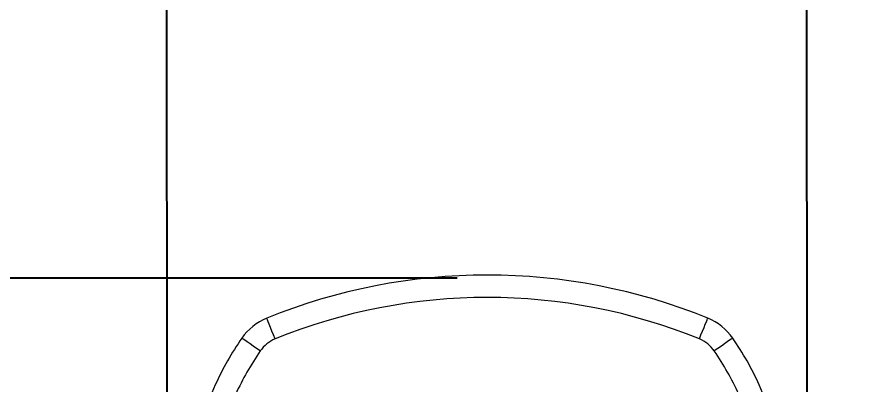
# Model space of a CAD drawing. Header units: inches. Extents: x -5.1 to 56, y 0.9 to 13.9.
# Drawn here: x -0.472 to 1.297, y 9.237 to 10.002 of the extents above; entities that cross this region are included whole.
import ezdxf

# ---------------------------------------------------------------- set-up
doc = ezdxf.new("R2010")
doc.units = ezdxf.units.IN
doc.header["$MEASUREMENT"] = 0
doc.layers.add('DIMENSIONS', color=6, linetype='Continuous')
doc.styles.get("Standard").update_dxf_attribs({"font": 'Arial.ttf'})
doc.dimstyles.new('Big 1IN', dxfattribs={"dimtxt": 1, "dimasz": 1, "dimexe": 0.18, "dimexo": 0.0625, "dimgap": 0.09, "dimtad": 0, "dimtih": 1, "dimtoh": 1, "dimzin": 0, "dimdsep": 46, "dimlunit": 3, "dimtxsty": 'Standard', "dimcen": 0.5, "dimadec": 0, "dimazin": 0, "dimtfac": 1, "dimtofl": 0, "dimtmove": 0, "dimatfit": 3, "dimfxl": 1, "dimtolj": 1, "dimtzin": 0, "dimarcsym": 0})

# ---------------------------------------------------------------- blocks, each defined once
blk = doc.blocks.new('*D13')
at = {"layer": 'Defpoints', "color": 0, "transparency": 16777216}
for p in [(-0.1629, 12.3502), (-0.159, 8.9205), (1.1713, 8.922)]:
    blk.add_point(p, dxfattribs=at)
at = {"layer": 'DIMENSIONS', "color": 0, "lineweight": -2, "transparency": 16777216}
for p, q in [((-0.159, 8.983), (-0.1631, 12.5302)), ((1.1712, 8.9845), (1.1671, 12.5318)), ((-1.1629, 12.3491), (-2.1629, 12.3479)), ((2.1673, 12.3529), (3.1673, 12.3541))]:
    blk.add_line(p, q, dxfattribs=at)
at = {"layer": 'DIMENSIONS', "color": 0, "transparency": 16777216}
for points in [[(-1.1631, 12.5158), (-1.1627, 12.1824), (-0.1629, 12.3502)], [(2.1671, 12.5196), (2.1675, 12.1863), (1.1673, 12.3518)]]:
    blk.add_solid(points, dxfattribs=at)
at = {"layer": 'DIMENSIONS', "color": 0, "transparency": 16777216, "insert": (0.5574, 13.2206), "char_height": 1, "attachment_point": 5}
blk.add_mtext('\\A1;1.33"', dxfattribs=at)
blk = doc.blocks.new('*D14')
at = {"layer": 'Defpoints', "color": 0, "transparency": 16777216}
for p in [(-3.4112, 9.4594), (0.5058, 9.4594), (0.5058, 8.1273)]:
    blk.add_point(p, dxfattribs=at)
at = {"layer": 'DIMENSIONS', "color": 0, "lineweight": -2, "transparency": 16777216}
for p, q in [((-3.4112, 10.4594), (-3.4112, 11.4594)), ((0.4433, 9.4594), (-3.5912, 9.4594)), ((0.4433, 8.1273), (-3.5912, 8.1273)), ((-3.4112, 7.1273), (-3.4112, 6.1273))]:
    blk.add_line(p, q, dxfattribs=at)
at = {"layer": 'DIMENSIONS', "color": 0, "transparency": 16777216}
for points in [[(-3.5779, 10.4594), (-3.2445, 10.4594), (-3.4112, 9.4594)], [(-3.5779, 7.1273), (-3.2445, 7.1273), (-3.4112, 8.1273)]]:
    blk.add_solid(points, dxfattribs=at)
at = {"layer": 'DIMENSIONS', "color": 0, "transparency": 16777216, "insert": (-3.4112, 8.7934), "char_height": 1, "attachment_point": 5}
blk.add_mtext('\\A1;1.33"', dxfattribs=at)

msp = doc.modelspace()

# ---------------------------------------------------------------- linework, layer by layer
at = {"color": 7, "linetype": 'Continuous', "lineweight": 15, "flags": 128}
for points in [[(0.065, 9.3331), (0.0616, 9.3415), (0.0583, 9.3496), (0.0553, 9.357), (0.0526, 9.3636), (0.0505, 9.3689), (0.0488, 9.3729), (0.0478, 9.3754), (0.0475, 9.3762)], [(0.9466, 9.3331), (0.95, 9.3415), (0.9533, 9.3496), (0.9564, 9.357), (0.959, 9.3636), (0.9612, 9.3689), (0.9628, 9.3729), (0.9638, 9.3754), (0.9642, 9.3762)], [(0.034, 9.3082), (0.0265, 9.3134), (0.0194, 9.3184), (0.0127, 9.323), (0.0069, 9.327), (0.0022, 9.3303), (-0.0014, 9.3327), (-0.0035, 9.3342), (-0.0043, 9.3347)], [(1.0159, 9.3347), (1.0152, 9.3342), (1.013, 9.3327), (1.0095, 9.3303), (1.0047, 9.327), (0.9989, 9.323), (0.9923, 9.3184), (0.9851, 9.3134), (0.9777, 9.3082)]]:
    msp.add_lwpolyline(points, dxfattribs=at)
at = {"color": 7, "linetype": 'Continuous', "lineweight": 15}
for centre, radius, start, end in [((0.5058, 8.2502), 1.2158, 67.8524, 112.1476), ((0.5058, 8.2502), 1.1692, 67.8524, 112.1476), ((0.0914, 9.2684), 0.1164, 112.1476, 145.2531), ((0.9203, 9.2684), 0.1164, 34.7469, 67.8524), ((0.5058, 8.9809), 0.6208, 145.2531, 155.5877), ((0.0914, 9.2684), 0.0698, 112.1476, 145.2531), ((0.9203, 9.2684), 0.0698, 34.7469, 67.8524), ((0.5058, 8.9809), 0.6208, 24.4123, 34.7469), ((0.5058, 8.9809), 0.5742, 145.2531, 155.5877), ((0.5058, 8.9809), 0.5742, 24.4123, 34.7469), ((0.5058, 8.9809), 0.6208, 155.5877, 24.4123)]:
    msp.add_arc(centre, radius, start, end, dxfattribs=at)

# ---------------------------------------------------------------- dimensions: what is measured, and where the dimension line sits
at = {"layer": 'DIMENSIONS'}
dim = msp.add_linear_dim(base=(-0.1629, 12.3502), p1=(1.1713, 8.922), p2=(-0.159, 8.9205), angle=180.0659, dimstyle='Big 1IN', override={"dimtmove": 2}, dxfattribs=at)
dim.commit()
dim.dimension.update_dxf_attribs({"geometry": '*D13', "text_midpoint": (0.5574, 13.2206), "dimtype": 161})
dim = msp.add_linear_dim(base=(-3.4112, 9.4594), p1=(0.5058, 8.1273), p2=(0.5058, 9.4594), angle=90, dimstyle='Big 1IN', dxfattribs=at)
dim.commit()
dim.dimension.update_dxf_attribs({"geometry": '*D14', "text_midpoint": (-3.4112, 8.7934)})

doc.saveas('drawing.dxf')
